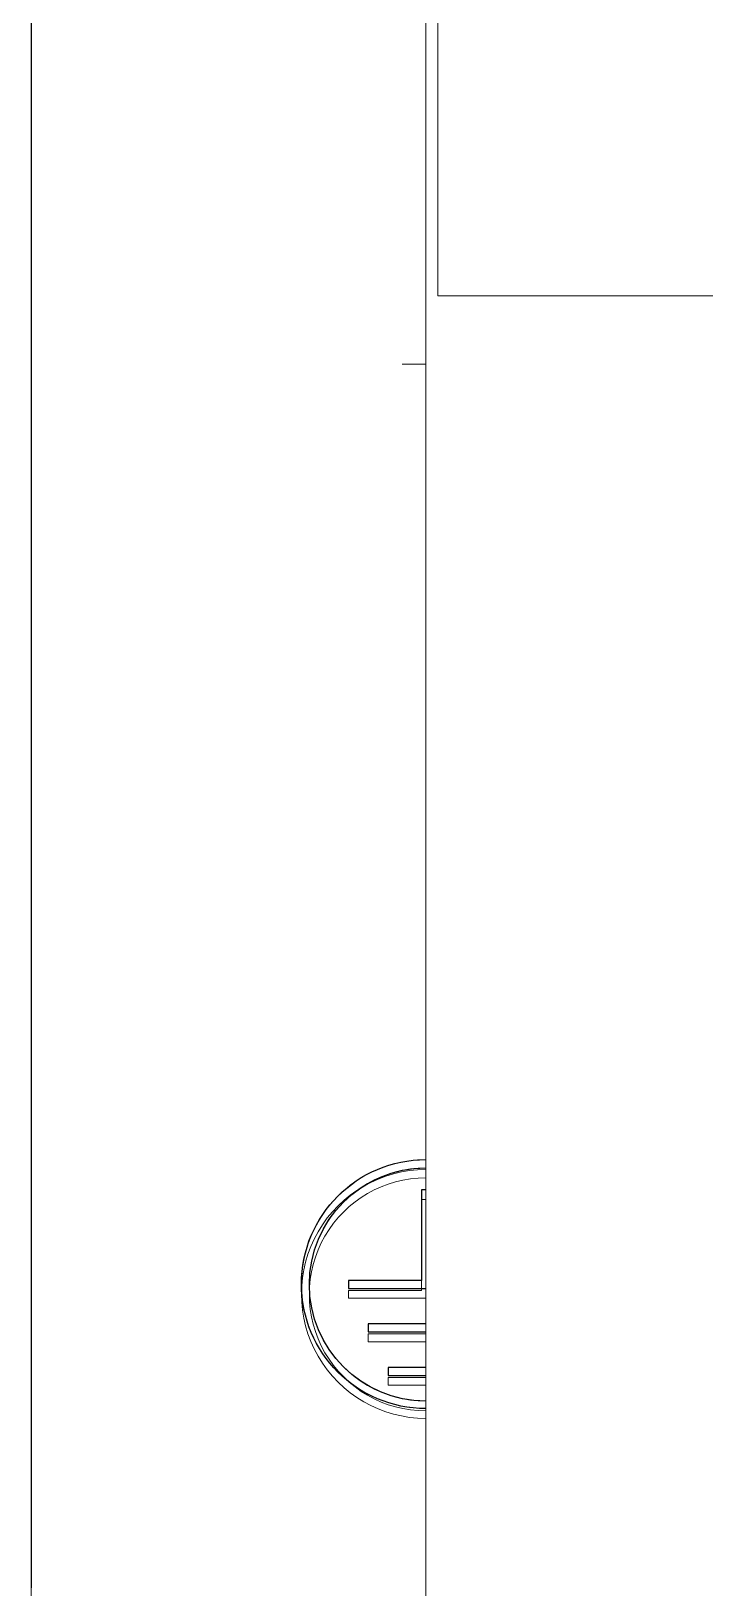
# Model space of a CAD drawing. Header units: millimetres. Extents: x 1359 to 3577, y 1333 to 3557.
# Drawn here: x 2546.57 to 2563.64, y 3218.08 to 3257.49 of the extents above; entities that cross this region are included whole.
import ezdxf

# ---------------------------------------------------------------- set-up
doc = ezdxf.new("R2010")
doc.units = ezdxf.units.MM
doc.set_wipeout_variables(frame=1)
doc.layers.add('000-PI-Oprema', color=30, linetype='Continuous', lineweight=5)
doc.layers.add('002-PI-Kabelska kanalica', color=150, linetype='Continuous')

# ---------------------------------------------------------------- blocks, each defined once
blk = doc.blocks.new('6ES7515-2AN03-0AB0')
blk.add_wipeout([(49766.655, 38535.913), (49836.455, 38535.913), (49836.456, 38388.913), (49766.656, 38388.913)])
at = {"layer": '000-PI-Oprema', "color": 0, "linetype": 'ByBlock', "lineweight": 0}
for p, q in [((49766.646, 38535.413), (49766.655, 38403.913)), ((49766.655, 38535.044), (49766.655, 38403.913)), ((49766.955, 38456.613), (49766.955, 38523.913)), ((49766.955, 38456.613), (49766.955, 38523.913)), ((49817.455, 38456.613), (49766.955, 38456.613)), ((49817.455, 38456.613), (49766.955, 38456.613))]:
    blk.add_line(p, q, dxfattribs=at)
blk = doc.blocks.new('6ES7590-1AB60-0AA0')
for p, q in [((4144.23, 2929.964), (4144.23, 2880.414)), ((4154.333, 2890.49), (4154.122, 2890.49)), ((4154.122, 2890.49), (4154.122, 2888.193)), ((4154.333, 2888.193), (4154.333, 2890.49)), ((4152.272, 2888.193), (4152.272, 2887.993)), ((4154.122, 2888.193), (4152.272, 2888.193)), ((4152.272, 2887.993), (4156.172, 2887.993)), ((4156.172, 2888.193), (4154.333, 2888.193)), ((4156.172, 2887.993), (4156.172, 2888.193)), ((4152.772, 2887.093), (4152.772, 2886.893)), ((4155.672, 2887.093), (4152.772, 2887.093)), ((4155.672, 2886.893), (4155.672, 2887.093)), ((4152.772, 2886.893), (4155.672, 2886.893)), ((4153.272, 2885.993), (4153.272, 2885.793)), ((4155.172, 2885.993), (4153.272, 2885.993)), ((4155.172, 2885.793), (4155.172, 2885.993)), ((4153.272, 2885.793), (4155.172, 2885.793))]:
    blk.add_line(p, q)
for centre, radius in [((4154.228, 2888.103), 3.15), ((4154.228, 2888.093), 2.95)]:
    blk.add_circle(centre, radius)

msp = doc.modelspace()

# ---------------------------------------------------------------- linework, layer by layer
at = {"layer": '002-PI-Kabelska kanalica', "color": 0, "linetype": 'ByBlock', "lineweight": 0}
for p, q in [((2546.571, 3217.833), (2546.571, 3325.583)), ((2546.571, 3313.47), (2546.571, 3217.433)), ((2546.571, 3313.47), (2546.571, 3217.433)), ((2546.571, 3267.633), (2546.571, 3218.083)), ((2556.463, 3228.159), (2556.463, 3225.862)), ((2556.571, 3228.159), (2556.463, 3228.159)), ((2556.463, 3228.159), (2556.463, 3225.862)), ((2556.571, 3228.159), (2556.463, 3228.159)), ((2556.463, 3227.909), (2556.463, 3225.612)), ((2556.571, 3227.909), (2556.463, 3227.909)), ((2556.463, 3227.909), (2556.463, 3225.612)), ((2556.571, 3227.909), (2556.463, 3227.909)), ((2554.613, 3225.862), (2554.613, 3225.662)), ((2556.463, 3225.862), (2554.613, 3225.862)), ((2554.613, 3225.862), (2554.613, 3225.662)), ((2556.463, 3225.862), (2554.613, 3225.862)), ((2554.613, 3225.662), (2556.571, 3225.662)), ((2554.613, 3225.662), (2556.571, 3225.662)), ((2554.613, 3225.612), (2554.613, 3225.412)), ((2556.463, 3225.612), (2554.613, 3225.612)), ((2554.613, 3225.612), (2554.613, 3225.412)), ((2556.463, 3225.612), (2554.613, 3225.612)), ((2554.613, 3225.412), (2556.571, 3225.412)), ((2554.613, 3225.412), (2556.571, 3225.412)), ((2555.113, 3224.762), (2555.113, 3224.562)), ((2556.571, 3224.762), (2555.113, 3224.762)), ((2555.113, 3224.762), (2555.113, 3224.562)), ((2556.571, 3224.762), (2555.113, 3224.762)), ((2555.113, 3224.562), (2556.571, 3224.562)), ((2555.113, 3224.562), (2556.571, 3224.562)), ((2555.113, 3224.512), (2555.113, 3224.312)), ((2556.571, 3224.512), (2555.113, 3224.512)), ((2555.113, 3224.512), (2555.113, 3224.312)), ((2556.571, 3224.512), (2555.113, 3224.512)), ((2555.113, 3224.312), (2556.571, 3224.312)), ((2555.113, 3224.312), (2556.571, 3224.312)), ((2556.571, 3223.662), (2555.613, 3223.662)), ((2555.613, 3223.662), (2555.613, 3223.462)), ((2556.571, 3223.662), (2555.613, 3223.662)), ((2555.613, 3223.662), (2555.613, 3223.462)), ((2555.613, 3223.462), (2556.571, 3223.462)), ((2555.613, 3223.462), (2556.571, 3223.462)), ((2556.571, 3223.412), (2555.613, 3223.412)), ((2555.613, 3223.412), (2555.613, 3223.212)), ((2556.571, 3223.412), (2555.613, 3223.412)), ((2555.613, 3223.412), (2555.613, 3223.212)), ((2555.613, 3223.212), (2556.571, 3223.212)), ((2555.613, 3223.212), (2556.571, 3223.212))]:
    msp.add_line(p, q, dxfattribs=at)
at = {"layer": '002-PI-Kabelska kanalica', "color": 0, "linetype": 'ByBlock', "lineweight": 0, "ltscale": 0.25}
msp.add_line((2555.967, 3249.056), (2560.967, 3249.056), dxfattribs=at)
at = {"layer": '002-PI-Kabelska kanalica', "color": 0, "linetype": 'ByBlock', "lineweight": 0}
msp.add_lwpolyline([(2546.571, 3313.47), (2546.571, 3268.233), (2546.571, 3267.933), (2546.571, 3267.633), (2546.571, 3218.083)], dxfattribs=at)
msp.add_lwpolyline([(2546.571, 3313.47), (2546.571, 3268.233), (2546.571, 3267.933), (2546.571, 3267.633), (2546.571, 3218.083)], dxfattribs=at)
for centre, radius, start, end in [((2556.569, 3225.772), 3.15, 89.9562, 270.0438), ((2556.569, 3225.772), 3.15, 89.9562, 270.0438), ((2556.569, 3225.522), 3.15, 89.9562, 270.0438), ((2556.569, 3225.522), 3.15, 89.9562, 270.0438), ((2556.569, 3225.762), 2.95, 89.9532, 270.0468), ((2556.569, 3225.762), 2.95, 89.9532, 270.0468), ((2556.569, 3225.512), 2.95, 89.9532, 270.0468), ((2556.569, 3225.512), 2.95, 89.9532, 270.0468)]:
    msp.add_arc(centre, radius, start, end, dxfattribs=at)

# ---------------------------------------------------------------- block references
msp.add_blockref('6ES7590-1AB60-0AA0', (-1597.659, 337.669))

# ---------------------------------------------------------------- next in the draw order: block references
msp.add_blockref('6ES7515-2AN03-0AB0', (-47210.084, -35205.83), dxfattribs=at)

doc.saveas('drawing.dxf')
